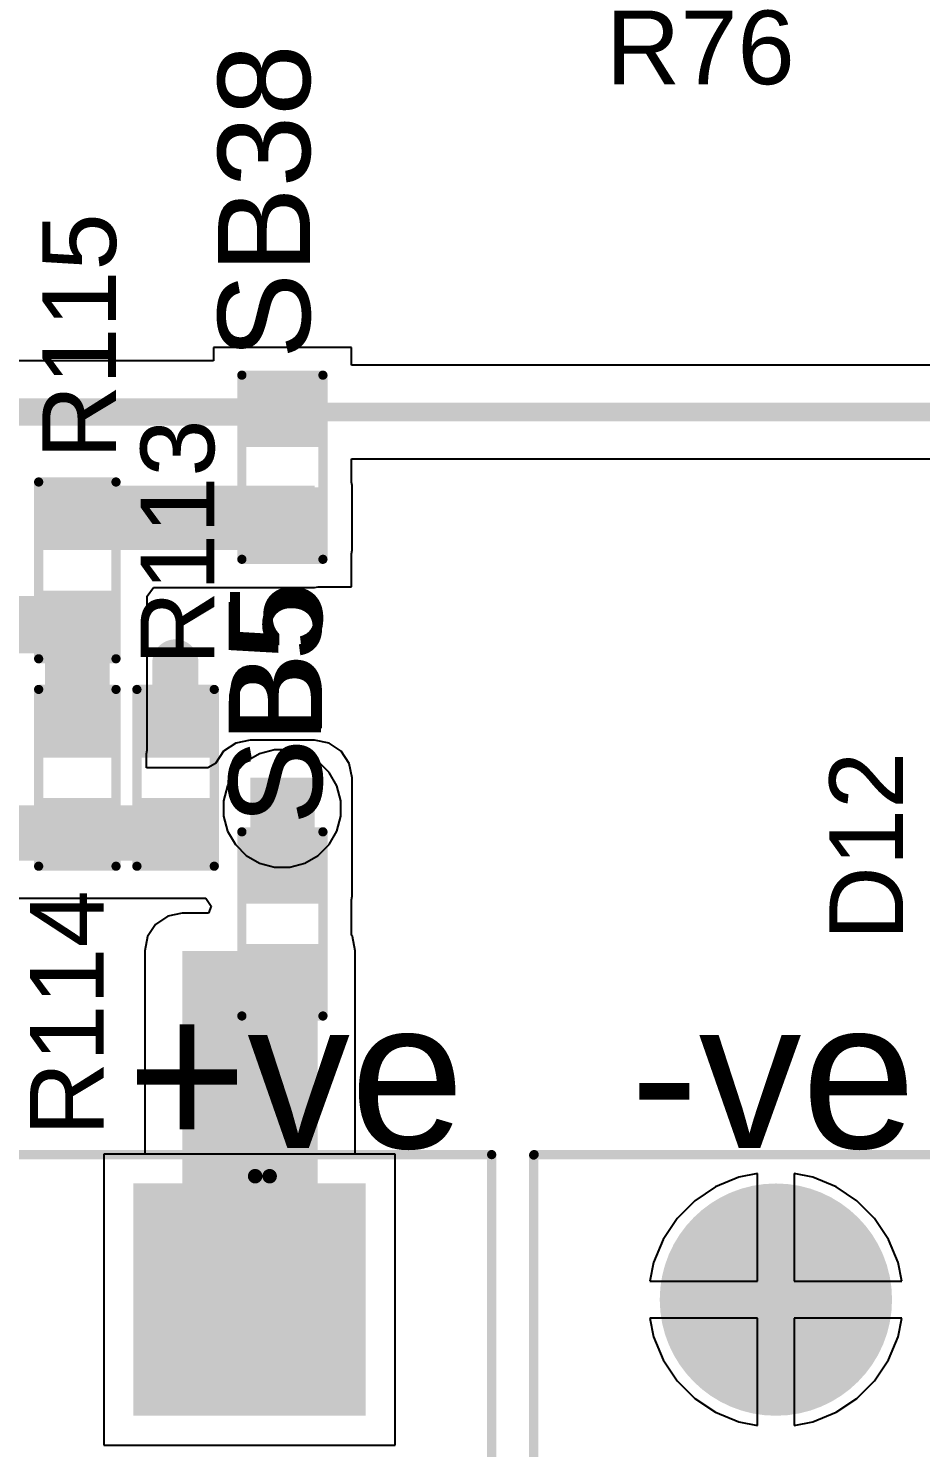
# Model space of a CAD drawing. Header units: millimetres. Extents: x -3 to 5437, y -3 to 5435.
# Drawn here: x 164.16 to 176.46, y 7.18 to 26.76 of the extents above; entities that cross this region are included whole.
import ezdxf

# ---------------------------------------------------------------- set-up
doc = ezdxf.new("R2010")
doc.units = ezdxf.units.MM
for name, color, linetype in [('BottomLayer', 5, 'Continuous'), ('BottomSolder', 6, 'Continuous'), ('MultiLayer', 9, 'Continuous'), ('PadHoleLayer', 156, 'Continuous'), ('TopLayer', 1, 'Continuous'), ('TopOverlay', 2, 'Continuous'), ('TopPaste', 8, 'Continuous'), ('TopSolder', 216, 'Continuous'), ('ViaHoleLayer', 16, 'Continuous')]:
    doc.layers.add(name, color=color, linetype=linetype)
doc.styles.add('Arial', font='', dxfattribs={"height": 0.2})
doc.styles.get('Arial').set_extended_font_data('Arial')

# ---------------------------------------------------------------- blocks, each defined once
blk = doc.blocks.new('TBP01R1_508_04BE_138')
at = {"layer": 'BottomLayer'}
blk.add_hatch(color=5, dxfattribs=at).paths.add_polyline_path([(-6.58, 1.5), (-3.58, 1.5), (-3.58, -1.5), (-6.58, -1.5)])
h = blk.add_hatch(color=5, dxfattribs=at)
edge = h.paths.add_edge_path()
edge.add_arc((0, 0), 1.5, 0, 360)
h = blk.add_hatch(color=5, dxfattribs=at)
edge = h.paths.add_edge_path()
edge.add_arc((5.08, 0), 1.5, 0, 360)
h = blk.add_hatch(color=5, dxfattribs=at)
edge = h.paths.add_edge_path()
edge.add_arc((10.16, 0), 1.5, 0, 360)
at = {"layer": 'BottomSolder'}
blk.add_hatch(color=6, dxfattribs=at).paths.add_polyline_path([(-6.682, 1.602), (-3.478, 1.602), (-3.478, -1.602), (-6.682, -1.602)])
h = blk.add_hatch(color=6, dxfattribs=at)
edge = h.paths.add_edge_path()
edge.add_arc((0, 0), 1.602, 0, 360)
h = blk.add_hatch(color=6, dxfattribs=at)
edge = h.paths.add_edge_path()
edge.add_arc((5.08, 0), 1.602, 0, 360)
h = blk.add_hatch(color=6, dxfattribs=at)
edge = h.paths.add_edge_path()
edge.add_arc((10.16, 0), 1.602, 0, 360)
at = {"layer": 'MultiLayer'}
blk.add_hatch(color=9, dxfattribs=at).paths.add_polyline_path([(-6.58, 1.5), (-3.58, 1.5), (-3.58, -1.5), (-6.58, -1.5)])
h = blk.add_hatch(color=9, dxfattribs=at)
edge = h.paths.add_edge_path()
edge.add_arc((0, 0), 1.5, 0, 360)
h = blk.add_hatch(color=9, dxfattribs=at)
edge = h.paths.add_edge_path()
edge.add_arc((5.08, 0), 1.5, 0, 360)
h = blk.add_hatch(color=9, dxfattribs=at)
edge = h.paths.add_edge_path()
edge.add_arc((10.16, 0), 1.5, 0, 360)
at = {"layer": 'PadHoleLayer'}
h = blk.add_hatch(color=156, dxfattribs=at)
edge = h.paths.add_edge_path()
edge.add_arc((-5.08, 0), 0.85, 0, 360)
h = blk.add_hatch(color=156, dxfattribs=at)
edge = h.paths.add_edge_path()
edge.add_arc((0, 0), 0.85, 0, 360)
h = blk.add_hatch(color=156, dxfattribs=at)
edge = h.paths.add_edge_path()
edge.add_arc((5.08, 0), 0.85, 0, 360)
h = blk.add_hatch(color=156, dxfattribs=at)
edge = h.paths.add_edge_path()
edge.add_arc((10.16, 0), 0.85, 0, 360)
at = {"layer": 'TopLayer'}
blk.add_hatch(color=1, dxfattribs=at).paths.add_polyline_path([(-6.58, 1.5), (-3.58, 1.5), (-3.58, -1.5), (-6.58, -1.5)])
h = blk.add_hatch(color=1, dxfattribs=at)
edge = h.paths.add_edge_path()
edge.add_arc((0, 0), 1.5, 0, 360)
h = blk.add_hatch(color=1, dxfattribs=at)
edge = h.paths.add_edge_path()
edge.add_arc((5.08, 0), 1.5, 0, 360)
h = blk.add_hatch(color=1, dxfattribs=at)
edge = h.paths.add_edge_path()
edge.add_arc((10.16, 0), 1.5, 0, 360)
at = {"layer": 'TopSolder'}
blk.add_hatch(color=216, dxfattribs=at).paths.add_polyline_path([(-6.682, 1.602), (-3.478, 1.602), (-3.478, -1.602), (-6.682, -1.602)])
h = blk.add_hatch(color=216, dxfattribs=at)
edge = h.paths.add_edge_path()
edge.add_arc((0, 0), 1.602, 0, 360)
h = blk.add_hatch(color=216, dxfattribs=at)
edge = h.paths.add_edge_path()
edge.add_arc((5.08, 0), 1.602, 0, 360)
h = blk.add_hatch(color=216, dxfattribs=at)
edge = h.paths.add_edge_path()
edge.add_arc((10.16, 0), 1.602, 0, 360)
at = {"layer": 'TopOverlay'}
for points, const_width in [([(-8.42, 10), (-8.42, -2)], 0.127), ([(13.494, 9.994), (-8.42, 9.994)], 0.127), ([(13.5, 10), (13.5, -1.994)], 0.127), ([(-5.74, 8.128), (-6.223, 8.611)], 0.254), ([(-4.445, 8.611), (-4.928, 8.128)], 0.254), ([(-0.66, 8.128), (-1.143, 8.611)], 0.254), ([(0.635, 8.611), (0.152, 8.128)], 0.254), ([(4.42, 8.128), (3.937, 8.611)], 0.254), ([(5.715, 8.611), (5.232, 8.128)], 0.254), ([(9.5, 8.128), (9.017, 8.611)], 0.254), ([(10.795, 8.611), (10.312, 8.128)], 0.254), ([(-4.928, 8.128), (-5.74, 8.128)], 0.254), ([(0.152, 8.128), (-0.66, 8.128)], 0.254), ([(5.232, 8.128), (4.42, 8.128)], 0.254), ([(10.312, 8.128), (9.5, 8.128)], 0.254), ([(13.494, -2), (-8.42, -2)], 0.127), ([(13.5, -1.994), (13.494, -2)], 0.127)]:
    blk.add_lwpolyline(points, dxfattribs=dict(at, const_width=const_width))
for points, const_width in [([(-8.452, 10, 1), (-8.388, 10, 1)], 0.0635), ([(-8.452, 9.994, 1), (-8.388, 9.994, 1)], 0.0635), ([(13.462, 9.994, 1), (13.526, 9.994, 1)], 0.0635), ([(13.468, 10, 1), (13.532, 10, 1)], 0.0635), ([(-6.286, 8.611, 1), (-6.16, 8.611, 1)], 0.127), ([(-4.508, 8.611, 1), (-4.381, 8.611, 1)], 0.127), ([(-1.206, 8.611, 1), (-1.079, 8.611, 1)], 0.127), ([(0.571, 8.611, 1), (0.699, 8.611, 1)], 0.127), ([(3.873, 8.611, 1), (4, 8.611, 1)], 0.127), ([(5.652, 8.611, 1), (5.779, 8.611, 1)], 0.127), ([(8.953, 8.611, 1), (9.08, 8.611, 1)], 0.127), ([(10.732, 8.611, 1), (10.858, 8.611, 1)], 0.127), ([(-5.804, 8.128, 1), (-5.677, 8.128, 1)], 0.127), ([(-5.804, 8.128, 1), (-5.677, 8.128, 1)], 0.127), ([(-4.991, 8.128, 1), (-4.864, 8.128, 1)], 0.127), ([(-4.991, 8.128, 1), (-4.864, 8.128, 1)], 0.127), ([(-0.724, 8.128, 1), (-0.597, 8.128, 1)], 0.127), ([(-0.724, 8.128, 1), (-0.597, 8.128, 1)], 0.127), ([(0.089, 8.128, 1), (0.216, 8.128, 1)], 0.127), ([(0.089, 8.128, 1), (0.216, 8.128, 1)], 0.127), ([(4.356, 8.128, 1), (4.483, 8.128, 1)], 0.127), ([(4.356, 8.128, 1), (4.483, 8.128, 1)], 0.127), ([(5.169, 8.128, 1), (5.296, 8.128, 1)], 0.127), ([(5.169, 8.128, 1), (5.296, 8.128, 1)], 0.127), ([(9.436, 8.128, 1), (9.563, 8.128, 1)], 0.127), ([(9.436, 8.128, 1), (9.563, 8.128, 1)], 0.127), ([(10.249, 8.128, 1), (10.376, 8.128, 1)], 0.127), ([(10.249, 8.128, 1), (10.376, 8.128, 1)], 0.127), ([(-5.158, -1.702, 1), (-5.358, -1.702, 1)], 0.2), ([(-5.408, -1.702, 1), (-5.308, -1.702, 1)], 0.1), ([(-5.208, -1.702, 1), (-5.108, -1.702, 1)], 0.1), ([(-8.452, -2, 1), (-8.388, -2, 1)], 0.0635), ([(-8.452, -2, 1), (-8.388, -2, 1)], 0.0635), ([(13.462, -2, 1), (13.526, -2, 1)], 0.0635), ([(13.462, -2, 1), (13.526, -2, 1)], 0.0635), ([(13.468, -1.994, 1), (13.532, -1.994, 1)], 0.0635), ([(13.468, -1.994, 1), (13.532, -1.994, 1)], 0.0635)]:
    blk.add_lwpolyline(points, format="xyb", close=True, dxfattribs=dict(at, const_width=const_width))
blk = doc.blocks.new('S______B______243')
at = {"layer": 'TopLayer'}
for points in [[(-1.143, -0.4445), (-1.143, 0.4445), (-0.381, 0.4445), (-0.381, -0.4445)], [(0.381, -0.4445), (0.381, 0.4445), (1.143, 0.4445), (1.143, -0.4445)]]:
    blk.add_hatch(color=1, dxfattribs=at).paths.add_polyline_path(points)
at = {"layer": 'TopPaste'}
for points in [[(-1.143, -0.4445), (-1.143, 0.4445), (-0.381, 0.4445), (-0.381, -0.4445)], [(0.381, -0.4445), (0.381, 0.4445), (1.143, 0.4445), (1.143, -0.4445)]]:
    blk.add_hatch(color=8, dxfattribs=at).paths.add_polyline_path(points)
at = {"layer": 'TopSolder'}
for points in [[(-1.2446, -0.5461), (-1.2446, 0.5461), (-0.2794, 0.5461), (-0.2794, -0.5461)], [(0.2794, -0.5461), (0.2794, 0.5461), (1.2446, 0.5461), (1.2446, -0.5461)]]:
    blk.add_hatch(color=216, dxfattribs=at).paths.add_polyline_path(points)
at = {"layer": 'TopOverlay', "const_width": 0.127}
for points in [[(-1.27, 0.5588), (1.27, 0.5588)], [(-1.27, 0.5588), (-1.27, -0.5588)], [(1.27, 0.5588), (1.27, -0.5588)], [(-1.27, -0.5588), (1.27, -0.5588)]]:
    blk.add_lwpolyline(points, dxfattribs=at)
at = {"layer": 'TopOverlay', "const_width": 0.0635}
for points in [[(-1.30175, 0.5588, 1), (-1.23825, 0.5588, 1)], [(-1.30175, 0.5588, 1), (-1.23825, 0.5588, 1)], [(1.23825, 0.5588, 1), (1.30175, 0.5588, 1)], [(1.23825, 0.5588, 1), (1.30175, 0.5588, 1)], [(-1.30175, -0.5588, 1), (-1.23825, -0.5588, 1)], [(-1.30175, -0.5588, 1), (-1.23825, -0.5588, 1)], [(1.23825, -0.5588, 1), (1.30175, -0.5588, 1)], [(1.23825, -0.5588, 1), (1.30175, -0.5588, 1)]]:
    blk.add_lwpolyline(points, format="xyb", close=True, dxfattribs=at)
blk = doc.blocks.new('R___0603_254')
at = {"layer": 'TopLayer'}
for points in [[(-0.381, 0.4445), (-0.381, -0.4445), (-1.143, -0.4445), (-1.143, 0.4445)], [(1.143, 0.4445), (1.143, -0.4445), (0.381, -0.4445), (0.381, 0.4445)]]:
    blk.add_hatch(color=1, dxfattribs=at).paths.add_polyline_path(points)
at = {"layer": 'TopPaste'}
for points in [[(-0.381, 0.4445), (-0.381, -0.4445), (-1.143, -0.4445), (-1.143, 0.4445)], [(1.143, 0.4445), (1.143, -0.4445), (0.381, -0.4445), (0.381, 0.4445)]]:
    blk.add_hatch(color=8, dxfattribs=at).paths.add_polyline_path(points)
at = {"layer": 'TopSolder'}
for points in [[(-0.2794, 0.5461), (-0.2794, -0.5461), (-1.2446, -0.5461), (-1.2446, 0.5461)], [(1.2446, 0.5461), (1.2446, -0.5461), (0.2794, -0.5461), (0.2794, 0.5461)]]:
    blk.add_hatch(color=216, dxfattribs=at).paths.add_polyline_path(points)
at = {"layer": 'TopOverlay', "const_width": 0.127}
for points in [[(-1.2192, -0.5334), (-1.2192, 0.5334)], [(1.2192, 0.5334), (-1.2192, 0.5334)], [(1.2192, -0.5334), (1.2192, 0.5334)], [(1.2192, -0.5334), (-1.2192, -0.5334)]]:
    blk.add_lwpolyline(points, dxfattribs=at)
at = {"layer": 'TopOverlay', "const_width": 0.0635}
for points in [[(-1.25095, 0.5334, 1), (-1.18745, 0.5334, 1)], [(-1.25095, 0.5334, 1), (-1.18745, 0.5334, 1)], [(1.18745, 0.5334, 1), (1.25095, 0.5334, 1)], [(1.18745, 0.5334, 1), (1.25095, 0.5334, 1)], [(-1.25095, -0.5334, 1), (-1.18745, -0.5334, 1)], [(-1.25095, -0.5334, 1), (-1.18745, -0.5334, 1)], [(1.18745, -0.5334, 1), (1.25095, -0.5334, 1)], [(1.18745, -0.5334, 1), (1.25095, -0.5334, 1)]]:
    blk.add_lwpolyline(points, format="xyb", close=True, dxfattribs=at)
blk = doc.blocks.new('R___0603_255')
at = {"layer": 'TopLayer'}
for points in [[(-0.381, 0.4445), (-0.381, -0.4445), (-1.143, -0.4445), (-1.143, 0.4445)], [(1.143, 0.4445), (1.143, -0.4445), (0.381, -0.4445), (0.381, 0.4445)]]:
    blk.add_hatch(color=1, dxfattribs=at).paths.add_polyline_path(points)
at = {"layer": 'TopPaste'}
for points in [[(-0.381, 0.4445), (-0.381, -0.4445), (-1.143, -0.4445), (-1.143, 0.4445)], [(1.143, 0.4445), (1.143, -0.4445), (0.381, -0.4445), (0.381, 0.4445)]]:
    blk.add_hatch(color=8, dxfattribs=at).paths.add_polyline_path(points)
at = {"layer": 'TopSolder'}
for points in [[(-0.2794, 0.5461), (-0.2794, -0.5461), (-1.2446, -0.5461), (-1.2446, 0.5461)], [(1.2446, 0.5461), (1.2446, -0.5461), (0.2794, -0.5461), (0.2794, 0.5461)]]:
    blk.add_hatch(color=216, dxfattribs=at).paths.add_polyline_path(points)
at = {"layer": 'TopOverlay', "const_width": 0.127}
for points in [[(-1.2192, -0.5334), (-1.2192, 0.5334)], [(1.2192, 0.5334), (-1.2192, 0.5334)], [(1.2192, -0.5334), (1.2192, 0.5334)], [(1.2192, -0.5334), (-1.2192, -0.5334)]]:
    blk.add_lwpolyline(points, dxfattribs=at)
at = {"layer": 'TopOverlay', "const_width": 0.0635}
for points in [[(-1.25095, 0.5334, 1), (-1.18745, 0.5334, 1)], [(-1.25095, 0.5334, 1), (-1.18745, 0.5334, 1)], [(1.18745, 0.5334, 1), (1.25095, 0.5334, 1)], [(1.18745, 0.5334, 1), (1.25095, 0.5334, 1)], [(-1.25095, -0.5334, 1), (-1.18745, -0.5334, 1)], [(-1.25095, -0.5334, 1), (-1.18745, -0.5334, 1)], [(1.18745, -0.5334, 1), (1.25095, -0.5334, 1)], [(1.18745, -0.5334, 1), (1.25095, -0.5334, 1)]]:
    blk.add_lwpolyline(points, format="xyb", close=True, dxfattribs=at)
blk = doc.blocks.new('R___0603_256')
at = {"layer": 'TopLayer'}
for points in [[(-0.381, 0.4445), (-0.381, -0.4445), (-1.143, -0.4445), (-1.143, 0.4445)], [(1.143, 0.4445), (1.143, -0.4445), (0.381, -0.4445), (0.381, 0.4445)]]:
    blk.add_hatch(color=1, dxfattribs=at).paths.add_polyline_path(points)
at = {"layer": 'TopPaste'}
for points in [[(-0.381, 0.4445), (-0.381, -0.4445), (-1.143, -0.4445), (-1.143, 0.4445)], [(1.143, 0.4445), (1.143, -0.4445), (0.381, -0.4445), (0.381, 0.4445)]]:
    blk.add_hatch(color=8, dxfattribs=at).paths.add_polyline_path(points)
at = {"layer": 'TopSolder'}
for points in [[(-0.2794, 0.5461), (-0.2794, -0.5461), (-1.2446, -0.5461), (-1.2446, 0.5461)], [(1.2446, 0.5461), (1.2446, -0.5461), (0.2794, -0.5461), (0.2794, 0.5461)]]:
    blk.add_hatch(color=216, dxfattribs=at).paths.add_polyline_path(points)
at = {"layer": 'TopOverlay', "const_width": 0.127}
for points in [[(-1.2192, -0.5334), (-1.2192, 0.5334)], [(1.2192, 0.5334), (-1.2192, 0.5334)], [(1.2192, -0.5334), (1.2192, 0.5334)], [(1.2192, -0.5334), (-1.2192, -0.5334)]]:
    blk.add_lwpolyline(points, dxfattribs=at)
at = {"layer": 'TopOverlay', "const_width": 0.0635}
for points in [[(-1.25095, 0.5334, 1), (-1.18745, 0.5334, 1)], [(-1.25095, 0.5334, 1), (-1.18745, 0.5334, 1)], [(1.18745, 0.5334, 1), (1.25095, 0.5334, 1)], [(1.18745, 0.5334, 1), (1.25095, 0.5334, 1)], [(-1.25095, -0.5334, 1), (-1.18745, -0.5334, 1)], [(-1.25095, -0.5334, 1), (-1.18745, -0.5334, 1)], [(1.18745, -0.5334, 1), (1.25095, -0.5334, 1)], [(1.18745, -0.5334, 1), (1.25095, -0.5334, 1)]]:
    blk.add_lwpolyline(points, format="xyb", close=True, dxfattribs=at)
blk = doc.blocks.new('S______B______271')
at = {"layer": 'TopLayer'}
for points in [[(-1.143, -0.445), (-1.143, 0.445), (-0.381, 0.445), (-0.381, -0.445)], [(0.381, -0.445), (0.381, 0.445), (1.143, 0.445), (1.143, -0.445)]]:
    blk.add_hatch(color=1, dxfattribs=at).paths.add_polyline_path(points)
at = {"layer": 'TopPaste'}
for points in [[(-1.143, -0.445), (-1.143, 0.445), (-0.381, 0.445), (-0.381, -0.445)], [(0.381, -0.445), (0.381, 0.445), (1.143, 0.445), (1.143, -0.445)]]:
    blk.add_hatch(color=8, dxfattribs=at).paths.add_polyline_path(points)
at = {"layer": 'TopSolder'}
for points in [[(-1.245, -0.546), (-1.245, 0.546), (-0.279, 0.546), (-0.279, -0.546)], [(0.279, -0.546), (0.279, 0.546), (1.245, 0.546), (1.245, -0.546)]]:
    blk.add_hatch(color=216, dxfattribs=at).paths.add_polyline_path(points)
at = {"layer": 'TopOverlay', "const_width": 0.127}
for points in [[(1.27, 0.559), (-1.27, 0.559)], [(-1.27, -0.559), (-1.27, 0.559)], [(1.27, -0.559), (1.27, 0.559)], [(1.27, -0.559), (-1.27, -0.559)]]:
    blk.add_lwpolyline(points, dxfattribs=at)
at = {"layer": 'TopOverlay', "const_width": 0.0635}
for points in [[(-1.302, 0.559, 1), (-1.238, 0.559, 1)], [(-1.302, 0.559, 1), (-1.238, 0.559, 1)], [(1.238, 0.559, 1), (1.302, 0.559, 1)], [(1.238, 0.559, 1), (1.302, 0.559, 1)], [(-1.302, -0.559, 1), (-1.238, -0.559, 1)], [(-1.302, -0.559, 1), (-1.238, -0.559, 1)], [(1.238, -0.559, 1), (1.302, -0.559, 1)], [(1.238, -0.559, 1), (1.302, -0.559, 1)]]:
    blk.add_lwpolyline(points, format="xyb", close=True, dxfattribs=at)
at = {"layer": 'TopOverlay'}
blk.add_text('SB5', height=1.27, rotation=-180, dxfattribs=at).set_placement((-1.371, 0.531))
blk = doc.blocks.new('TBP01R1_508_04BE_336')
at = {"layer": 'BottomLayer'}
blk.add_hatch(color=5, dxfattribs=at).paths.add_polyline_path([(-6.58, 1.5), (-3.58, 1.5), (-3.58, -1.5), (-6.58, -1.5)])
h = blk.add_hatch(color=5, dxfattribs=at)
edge = h.paths.add_edge_path()
edge.add_arc((0, 0), 1.5, 0, 360)
h = blk.add_hatch(color=5, dxfattribs=at)
edge = h.paths.add_edge_path()
edge.add_arc((5.08, 0), 1.5, 0, 360)
h = blk.add_hatch(color=5, dxfattribs=at)
edge = h.paths.add_edge_path()
edge.add_arc((10.16, 0), 1.5, 0, 360)
at = {"layer": 'BottomSolder'}
blk.add_hatch(color=6, dxfattribs=at).paths.add_polyline_path([(-6.682, 1.602), (-3.478, 1.602), (-3.478, -1.602), (-6.682, -1.602)])
h = blk.add_hatch(color=6, dxfattribs=at)
edge = h.paths.add_edge_path()
edge.add_arc((0, 0), 1.602, 0, 360)
h = blk.add_hatch(color=6, dxfattribs=at)
edge = h.paths.add_edge_path()
edge.add_arc((5.08, 0), 1.602, 0, 360)
h = blk.add_hatch(color=6, dxfattribs=at)
edge = h.paths.add_edge_path()
edge.add_arc((10.16, 0), 1.602, 0, 360)
at = {"layer": 'MultiLayer'}
blk.add_hatch(color=9, dxfattribs=at).paths.add_polyline_path([(-6.58, 1.5), (-3.58, 1.5), (-3.58, -1.5), (-6.58, -1.5)])
h = blk.add_hatch(color=9, dxfattribs=at)
edge = h.paths.add_edge_path()
edge.add_arc((0, 0), 1.5, 0, 360)
h = blk.add_hatch(color=9, dxfattribs=at)
edge = h.paths.add_edge_path()
edge.add_arc((5.08, 0), 1.5, 0, 360)
h = blk.add_hatch(color=9, dxfattribs=at)
edge = h.paths.add_edge_path()
edge.add_arc((10.16, 0), 1.5, 0, 360)
at = {"layer": 'PadHoleLayer'}
h = blk.add_hatch(color=156, dxfattribs=at)
edge = h.paths.add_edge_path()
edge.add_arc((-5.08, 0), 0.85, 0, 360)
h = blk.add_hatch(color=156, dxfattribs=at)
edge = h.paths.add_edge_path()
edge.add_arc((0, 0), 0.85, 0, 360)
h = blk.add_hatch(color=156, dxfattribs=at)
edge = h.paths.add_edge_path()
edge.add_arc((5.08, 0), 0.85, 0, 360)
h = blk.add_hatch(color=156, dxfattribs=at)
edge = h.paths.add_edge_path()
edge.add_arc((10.16, 0), 0.85, 0, 360)
at = {"layer": 'TopLayer'}
blk.add_hatch(color=1, dxfattribs=at).paths.add_polyline_path([(-6.58, 1.5), (-3.58, 1.5), (-3.58, -1.5), (-6.58, -1.5)])
h = blk.add_hatch(color=1, dxfattribs=at)
edge = h.paths.add_edge_path()
edge.add_arc((0, 0), 1.5, 0, 360)
h = blk.add_hatch(color=1, dxfattribs=at)
edge = h.paths.add_edge_path()
edge.add_arc((5.08, 0), 1.5, 0, 360)
h = blk.add_hatch(color=1, dxfattribs=at)
edge = h.paths.add_edge_path()
edge.add_arc((10.16, 0), 1.5, 0, 360)
at = {"layer": 'TopSolder'}
blk.add_hatch(color=216, dxfattribs=at).paths.add_polyline_path([(-6.682, 1.602), (-3.478, 1.602), (-3.478, -1.602), (-6.682, -1.602)])
h = blk.add_hatch(color=216, dxfattribs=at)
edge = h.paths.add_edge_path()
edge.add_arc((0, 0), 1.602, 0, 360)
h = blk.add_hatch(color=216, dxfattribs=at)
edge = h.paths.add_edge_path()
edge.add_arc((5.08, 0), 1.602, 0, 360)
h = blk.add_hatch(color=216, dxfattribs=at)
edge = h.paths.add_edge_path()
edge.add_arc((10.16, 0), 1.602, 0, 360)
at = {"layer": 'TopOverlay'}
for points, const_width in [([(-8.42, 10), (-8.42, -2)], 0.127), ([(13.494, 9.994), (-8.42, 9.994)], 0.127), ([(13.5, 10), (13.5, -1.994)], 0.127), ([(-5.74, 8.128), (-6.223, 8.611)], 0.254), ([(-4.445, 8.611), (-4.928, 8.128)], 0.254), ([(-0.66, 8.128), (-1.143, 8.611)], 0.254), ([(0.635, 8.611), (0.152, 8.128)], 0.254), ([(4.42, 8.128), (3.937, 8.611)], 0.254), ([(5.715, 8.611), (5.232, 8.128)], 0.254), ([(9.5, 8.128), (9.017, 8.611)], 0.254), ([(10.795, 8.611), (10.312, 8.128)], 0.254), ([(-4.928, 8.128), (-5.74, 8.128)], 0.254), ([(0.152, 8.128), (-0.66, 8.128)], 0.254), ([(5.232, 8.128), (4.42, 8.128)], 0.254), ([(10.312, 8.128), (9.5, 8.128)], 0.254), ([(13.494, -2), (-8.42, -2)], 0.127), ([(13.5, -1.994), (13.494, -2)], 0.127)]:
    blk.add_lwpolyline(points, dxfattribs=dict(at, const_width=const_width))
for points, const_width in [([(-8.452, 10, 1), (-8.388, 10, 1)], 0.0635), ([(-8.452, 9.994, 1), (-8.388, 9.994, 1)], 0.0635), ([(13.462, 9.994, 1), (13.526, 9.994, 1)], 0.0635), ([(13.468, 10, 1), (13.532, 10, 1)], 0.0635), ([(-6.286, 8.611, 1), (-6.16, 8.611, 1)], 0.127), ([(-4.508, 8.611, 1), (-4.381, 8.611, 1)], 0.127), ([(-1.206, 8.611, 1), (-1.079, 8.611, 1)], 0.127), ([(0.571, 8.611, 1), (0.699, 8.611, 1)], 0.127), ([(3.873, 8.611, 1), (4, 8.611, 1)], 0.127), ([(5.652, 8.611, 1), (5.779, 8.611, 1)], 0.127), ([(8.953, 8.611, 1), (9.08, 8.611, 1)], 0.127), ([(10.732, 8.611, 1), (10.858, 8.611, 1)], 0.127), ([(-5.804, 8.128, 1), (-5.677, 8.128, 1)], 0.127), ([(-5.804, 8.128, 1), (-5.677, 8.128, 1)], 0.127), ([(-4.991, 8.128, 1), (-4.864, 8.128, 1)], 0.127), ([(-4.991, 8.128, 1), (-4.864, 8.128, 1)], 0.127), ([(-0.724, 8.128, 1), (-0.597, 8.128, 1)], 0.127), ([(-0.724, 8.128, 1), (-0.597, 8.128, 1)], 0.127), ([(0.089, 8.128, 1), (0.216, 8.128, 1)], 0.127), ([(0.089, 8.128, 1), (0.216, 8.128, 1)], 0.127), ([(4.356, 8.128, 1), (4.483, 8.128, 1)], 0.127), ([(4.356, 8.128, 1), (4.483, 8.128, 1)], 0.127), ([(5.169, 8.128, 1), (5.296, 8.128, 1)], 0.127), ([(5.169, 8.128, 1), (5.296, 8.128, 1)], 0.127), ([(9.436, 8.128, 1), (9.563, 8.128, 1)], 0.127), ([(9.436, 8.128, 1), (9.563, 8.128, 1)], 0.127), ([(10.249, 8.128, 1), (10.376, 8.128, 1)], 0.127), ([(10.249, 8.128, 1), (10.376, 8.128, 1)], 0.127), ([(-5.158, -1.702, 1), (-5.358, -1.702, 1)], 0.2), ([(-5.408, -1.702, 1), (-5.308, -1.702, 1)], 0.1), ([(-5.208, -1.702, 1), (-5.108, -1.702, 1)], 0.1), ([(-8.452, -2, 1), (-8.388, -2, 1)], 0.0635), ([(-8.452, -2, 1), (-8.388, -2, 1)], 0.0635), ([(13.462, -2, 1), (13.526, -2, 1)], 0.0635), ([(13.462, -2, 1), (13.526, -2, 1)], 0.0635), ([(13.468, -1.994, 1), (13.532, -1.994, 1)], 0.0635), ([(13.468, -1.994, 1), (13.532, -1.994, 1)], 0.0635)]:
    blk.add_lwpolyline(points, format="xyb", close=True, dxfattribs=dict(at, const_width=const_width))

msp = doc.modelspace()

# ---------------------------------------------------------------- hatches: boundary and pattern name
at = {"layer": 'BottomLayer'}
h = msp.add_hatch(color=5, dxfattribs=at)
edge = h.paths.add_edge_path()
edge.add_arc((166.186, 18.01), 0.3, 0, 360)
h = msp.add_hatch(color=5, dxfattribs=at)
edge = h.paths.add_edge_path()
edge.add_arc((167.659, 15.994), 0.3, 0, 360)
at = {"layer": 'BottomSolder'}
h = msp.add_hatch(color=6, dxfattribs=at)
edge = h.paths.add_edge_path()
edge.add_arc((166.186, 18.01), 0.15, 0, 360)
h = msp.add_hatch(color=6, dxfattribs=at)
edge = h.paths.add_edge_path()
edge.add_arc((167.659, 15.994), 0.15, 0, 360)
at = {"layer": 'TopLayer'}
for points in [[(164.39, 19.559), (168.107, 19.559), (168.107, 20.448), (164.39, 20.448)], [(163.027, 18.136), (165.279, 18.136), (165.279, 18.924), (163.027, 18.924)], [(164.39, 16.799), (165.279, 16.799), (165.279, 18.822), (164.39, 18.822)], [(168.107, 14.784), (168.107, 16.418), (167.218, 16.418), (167.218, 14.784)], [(163.027, 15.275), (166.633, 15.275), (166.633, 16.037), (163.027, 16.037)], [(166.281, 9.221), (168.149, 9.221), (168.149, 14.031), (166.281, 14.031)]]:
    msp.add_hatch(color=1, dxfattribs=at).paths.add_polyline_path(points)
h = msp.add_hatch(color=1, dxfattribs=at)
edge = h.paths.add_edge_path()
edge.add_arc((166.186, 18.01), 0.3, 0, 360)
h = msp.add_hatch(color=1, dxfattribs=at)
edge = h.paths.add_edge_path()
edge.add_arc((167.659, 15.994), 0.3, 0, 360)
at = {"layer": 'TopSolder'}
h = msp.add_hatch(color=216, dxfattribs=at)
edge = h.paths.add_edge_path()
edge.add_arc((166.186, 18.01), 0.15, 0, 360)
h = msp.add_hatch(color=216, dxfattribs=at)
edge = h.paths.add_edge_path()
edge.add_arc((167.659, 15.994), 0.15, 0, 360)
at = {"layer": 'ViaHoleLayer'}
h = msp.add_hatch(color=16, dxfattribs=at)
edge = h.paths.add_edge_path()
edge.add_arc((166.186, 18.01), 0.15, 0, 360)
h = msp.add_hatch(color=16, dxfattribs=at)
edge = h.paths.add_edge_path()
edge.add_arc((167.659, 15.994), 0.15, 0, 360)

# ---------------------------------------------------------------- linework, layer by layer
at = {"layer": 'BottomLayer'}
for p, q in [((167.163, 16.641), (167.013, 16.49)), ((167.347, 16.747), (167.163, 16.641)), ((167.553, 16.802), (167.347, 16.747)), ((167.766, 16.802), (167.553, 16.802)), ((167.971, 16.747), (167.766, 16.802)), ((168.155, 16.641), (167.971, 16.747)), ((168.306, 16.49), (168.155, 16.641)), ((167.013, 16.49), (166.906, 16.306)), ((168.412, 16.306), (168.306, 16.49)), ((166.906, 16.306), (166.851, 16.1)), ((168.467, 16.1), (168.412, 16.306)), ((166.851, 16.1), (166.851, 15.888)), ((168.467, 15.888), (168.467, 16.1)), ((166.851, 15.888), (166.906, 15.682)), ((168.412, 15.682), (168.467, 15.888)), ((166.906, 15.682), (167.013, 15.498)), ((168.306, 15.498), (168.412, 15.682)), ((167.013, 15.498), (167.163, 15.348)), ((168.155, 15.348), (168.306, 15.498)), ((167.163, 15.348), (167.347, 15.241)), ((167.971, 15.241), (168.155, 15.348)), ((167.347, 15.241), (167.553, 15.186)), ((167.553, 15.186), (167.766, 15.186)), ((167.766, 15.186), (167.971, 15.241)), ((169.216, 11.229), (165.2, 11.229)), ((165.2, 11.229), (165.2, 7.213)), ((169.216, 7.213), (169.216, 11.229)), ((173.637, 10.775), (173.35, 10.583)), ((173.956, 10.908), (173.637, 10.775)), ((174.214, 10.959), (173.956, 10.908)), ((174.214, 9.475), (174.214, 10.959)), ((174.979, 10.908), (174.722, 10.959)), ((174.722, 10.959), (174.722, 9.475)), ((175.298, 10.775), (174.979, 10.908)), ((175.586, 10.583), (175.298, 10.775)), ((173.35, 10.583), (173.105, 10.339)), ((175.83, 10.339), (175.586, 10.583)), ((173.105, 10.339), (172.913, 10.052)), ((176.022, 10.052), (175.83, 10.339)), ((172.913, 10.052), (172.781, 9.733)), ((176.154, 9.733), (176.022, 10.052)), ((172.781, 9.733), (172.73, 9.475)), ((176.206, 9.475), (176.154, 9.733)), ((172.73, 9.475), (174.214, 9.475)), ((174.722, 9.475), (176.206, 9.475)), ((174.214, 8.967), (172.73, 8.967)), ((172.73, 8.967), (172.781, 8.709)), ((174.214, 7.483), (174.214, 8.967)), ((176.206, 8.967), (174.722, 8.967)), ((174.722, 8.967), (174.722, 7.483)), ((176.154, 8.709), (176.206, 8.967)), ((172.781, 8.709), (172.913, 8.39)), ((176.022, 8.39), (176.154, 8.709)), ((172.913, 8.39), (173.105, 8.103)), ((175.83, 8.103), (176.022, 8.39)), ((173.105, 8.103), (173.35, 7.859)), ((175.586, 7.859), (175.83, 8.103)), ((173.35, 7.859), (173.637, 7.667)), ((175.298, 7.667), (175.586, 7.859)), ((173.637, 7.667), (173.956, 7.534)), ((174.979, 7.534), (175.298, 7.667)), ((173.956, 7.534), (174.214, 7.483)), ((174.722, 7.483), (174.979, 7.534)), ((165.2, 7.213), (169.216, 7.213))]:
    msp.add_line(p, q, dxfattribs=at)
at = {"layer": 'TopLayer'}
for p, q in [((168.615, 22.353), (166.71, 22.353)), ((166.71, 22.353), (166.71, 22.168)), ((168.615, 22.111), (168.615, 22.353)), ((166.71, 22.168), (156.967, 22.168)), ((178.28, 22.111), (168.615, 22.111)), ((168.615, 20.498), (168.615, 20.816)), ((168.615, 20.816), (178.548, 20.816)), ((168.624, 20.448), (168.615, 20.498)), ((168.624, 19.559), (168.624, 20.448)), ((168.615, 19.509), (168.624, 19.559)), ((168.615, 19.051), (168.615, 19.509)), ((165.797, 18.924), (165.883, 19.041)), ((165.883, 19.041), (168.107, 19.041)), ((168.107, 19.041), (168.157, 19.051)), ((168.157, 19.051), (168.615, 19.051)), ((165.797, 16.799), (165.797, 18.924)), ((167.019, 16.897), (166.851, 16.785)), ((167.218, 16.936), (167.019, 16.897)), ((168.107, 16.936), (167.218, 16.936)), ((168.305, 16.897), (168.107, 16.936)), ((168.473, 16.785), (168.305, 16.897)), ((165.787, 16.749), (165.797, 16.799)), ((165.787, 16.555), (165.787, 16.749)), ((166.851, 16.785), (166.739, 16.617)), ((168.585, 16.617), (168.473, 16.785)), ((166.633, 16.555), (165.787, 16.555)), ((166.739, 16.617), (166.633, 16.555)), ((168.624, 16.418), (168.585, 16.617)), ((168.624, 14.784), (168.624, 16.418)), ((163.09, 14.758), (166.604, 14.758)), ((166.604, 14.758), (166.678, 14.649)), ((168.615, 14.734), (168.624, 14.784)), ((168.615, 14.248), (168.615, 14.734)), ((166.082, 14.509), (165.914, 14.397)), ((166.281, 14.549), (166.082, 14.509)), ((166.641, 14.549), (166.281, 14.549)), ((166.678, 14.649), (166.641, 14.549)), ((165.914, 14.397), (165.802, 14.229)), ((165.802, 14.229), (165.763, 14.031)), ((168.627, 14.229), (168.615, 14.248)), ((168.667, 14.031), (168.627, 14.229)), ((165.763, 14.031), (165.763, 11.229)), ((168.667, 11.229), (168.667, 14.031)), ((165.763, 11.229), (165.2, 11.229)), ((165.2, 11.229), (165.2, 7.213)), ((169.216, 11.229), (168.667, 11.229)), ((169.216, 7.213), (169.216, 11.229)), ((173.637, 10.775), (173.35, 10.583)), ((173.956, 10.908), (173.637, 10.775)), ((174.214, 10.959), (173.956, 10.908)), ((174.214, 9.475), (174.214, 10.959)), ((174.979, 10.908), (174.722, 10.959)), ((174.722, 10.959), (174.722, 9.475)), ((175.298, 10.775), (174.979, 10.908)), ((175.586, 10.583), (175.298, 10.775)), ((173.35, 10.583), (173.105, 10.339)), ((175.83, 10.339), (175.586, 10.583)), ((173.105, 10.339), (172.913, 10.052)), ((176.022, 10.052), (175.83, 10.339)), ((172.913, 10.052), (172.781, 9.733)), ((176.154, 9.733), (176.022, 10.052)), ((172.781, 9.733), (172.73, 9.475)), ((176.206, 9.475), (176.154, 9.733)), ((172.73, 9.475), (174.214, 9.475)), ((174.722, 9.475), (176.206, 9.475)), ((174.214, 8.967), (172.73, 8.967)), ((172.73, 8.967), (172.781, 8.709)), ((174.214, 7.483), (174.214, 8.967)), ((176.206, 8.967), (174.722, 8.967)), ((174.722, 8.967), (174.722, 7.483)), ((176.154, 8.709), (176.206, 8.967)), ((172.781, 8.709), (172.913, 8.39)), ((176.022, 8.39), (176.154, 8.709)), ((172.913, 8.39), (173.105, 8.103)), ((175.83, 8.103), (176.022, 8.39)), ((173.105, 8.103), (173.35, 7.859)), ((175.586, 7.859), (175.83, 8.103)), ((173.35, 7.859), (173.637, 7.667)), ((175.298, 7.667), (175.586, 7.859)), ((173.637, 7.667), (173.956, 7.534)), ((174.979, 7.534), (175.298, 7.667)), ((173.956, 7.534), (174.214, 7.483)), ((174.722, 7.483), (174.979, 7.534)), ((165.2, 7.213), (169.216, 7.213))]:
    msp.add_line(p, q, dxfattribs=at)
for points, const_width in [([(156.967, 21.464), (167.662, 21.464)], 0.381), ([(167.662, 21.464), (178.548, 21.464)], 0.254), ([(166.186, 17.183), (166.186, 18.01)], 0.635)]:
    msp.add_lwpolyline(points, dxfattribs=dict(at, const_width=const_width))
for points, const_width in [([(167.567, 21.464, 1), (167.757, 21.464, 1)], 0.191), ([(167.599, 21.464, 1), (167.726, 21.464, 1)], 0.127), ([(166.027, 18.01, 1), (166.345, 18.01, 1)], 0.318), ([(166.027, 17.183, 1), (166.345, 17.183, 1)], 0.318)]:
    msp.add_lwpolyline(points, format="xyb", close=True, dxfattribs=dict(at, const_width=const_width))

# ---------------------------------------------------------------- block references
for name, p, rotation in [('S______B______243', (167.662, 20.702), 90), ('R___0603_254', (164.834, 19.279), 270), ('S______B______271', (167.662, 14.403), 270), ('R___0603_255', (164.834, 16.418), 270), ('R___0603_256', (166.189, 16.418), 270), ('TBP01R1_508_04BE_336', (162.128, 9.221), 180), ('TBP01R1_508_04BE_138', (184.628, 9.221), 180)]:
    msp.add_blockref(name, p, dxfattribs=dict(rotation=rotation))

# ---------------------------------------------------------------- texts
at = {"layer": 'TopOverlay', "style": 'Arial'}
msp.add_text('R76', height=1.016, dxfattribs=at).set_placement((172.124, 25.985))
for s, height, rotation, p in [('SB38', 1.27, 90, (168.043, 22.196)), ('R115', 1.016, 90, (165.367, 20.812)), ('R113', 1.016, 90, (166.722, 17.968)), ('SB5', 1.27, 90, (168.208, 15.774)), ('D12', 1.016, 90, (176.222, 14.174)), ('R114', 1.016, 90, (165.198, 11.474)), ('+ve', 2.032, 360, (165.519, 11.311)), ('-ve', 2.032, 360, (172.457, 11.311))]:
    msp.add_text(s, height=height, rotation=rotation, dxfattribs=at).set_placement(p)

doc.saveas('drawing.dxf')
